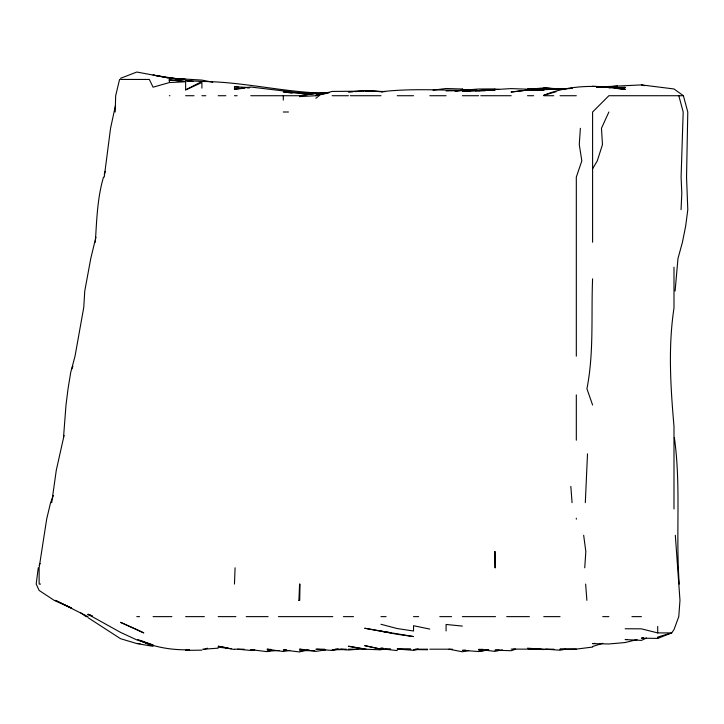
<?xml version="1.0" encoding="UTF-8"?>
<svg xmlns="http://www.w3.org/2000/svg" width="724" height="724" viewBox="0 0 724 724"><rect width="100%" height="100%" fill="white"/><g stroke="black" fill="none" stroke-linecap="round" stroke-linejoin="round"><path stroke-width="1.09" d="M299.899 584.078L299.582 600.35L298.922 600.35L299.582 584.078L299.582 600.35L298.922 600.35M587.508 453.848L585.309 502.682M115.188 112.003L115.677 95.722L119.569 79.441M234.467 584.078L235.083 567.797M681.049 209.67L681.8 193.389L681.094 177.118L683.184 112.003L678.822 95.722M592.594 278.831C591.092 315.474 594.051 352.47 586.929 388.734L592.594 405.015M95.333 242.232C96.708 220.395 97.288 198.258 103.496 177.118M584.739 567.797L585.834 551.516L583.662 535.244M580.376 128.284L579.263 144.556L581.834 160.837L576.313 177.118L576.313 356.181M63.504 437.567L66.002 405.015L68.047 388.734L70.708 372.453L75.025 356.181L83.767 307.338L84.753 291.066L90.762 258.504L95.921 237.137M675.085 291.066L677.981 258.504L682.442 242.232L685.691 225.951L687.8 209.67L686.542 177.118L687.782 112.003L683.393 95.722L673.99 88.962L641.428 84.898L596.938 87.079M104.238 177.118L110.555 128.284L115.478 105.487M51.712 502.682L56.309 470.129L64.083 435.396M38.263 567.797L36.2 584.078L39.132 590.431L54.164 600.35L71.685 608.133L55.404 600.35L87.966 616.631M673.99 308.062C668.026 347.194 670.596 387.141 673.99 426.382L673.99 508.927M104.238 174.457L105.242 171.307M53.395 495.578L50.58 502.682L46.698 518.963L39.132 567.797L39.132 584.078L40.553 584.078M71.685 369.222L72.916 366.217M608.875 112.003L601.463 128.284L602.477 144.556L597.291 160.837L592.594 168.819M39.132 565.326L40.064 563.353M315.863 98.337L319.112 95.722M120.519 79.441L149.325 79.441L153.072 87.188L169.353 82.563L185.634 81.776L185.634 89.894L201.915 81.468C242.83 81.722 282.668 92.048 323.456 93.179M646.514 638.052L641.428 640.396L625.147 639.573L627.319 639.437M185.634 89.894L201.915 82.536L201.915 88.12M643.464 637.5L641.428 638.152L657.709 638.414L671.691 632.912L673.99 629.645L678.777 616.631L679.972 600.35L675.329 535.244M120.519 78.31L136.8 72.038L168.276 77.884M602.766 643.274L592.594 646.496L592.594 647.075L576.313 649.102L560.041 649.193L576.313 649.102M205.381 648.858L207.517 648.206M555.969 91.74L543.76 95.333C569.48 84.636 598.069 84.853 625.147 89.26L614.296 88.21M271.247 650.424L267.029 651.663L250.748 649.636L252.767 649.528M304.949 650.424L299.582 651.962L283.301 649.962L286.532 649.781M328.886 92.871L315.863 93.287L299.582 95.722L299.582 96.618L315.863 95.722L332.135 91.441L363.611 91.179L354.932 91.595M270.188 650.442L267.029 651.193L278.966 650.532M637.084 639.6L625.147 642.541L608.875 643.98L592.594 643.645L594.766 643.337M315.863 95.722L325.628 93.604M502.338 649.844L494.917 651.374L478.645 649.401L482.989 649.347M468.727 650.487L462.365 651.781L449.016 649.193M565.634 649.193L560.041 650.206L545.697 649.193M289.763 650.433L283.301 651.5L267.029 649.193L271.364 649.482M488.021 650.025L478.645 651.537L462.365 650.351L465.55 650.062M254.785 649.817L250.748 650.442L237.59 649.193M325.637 649.862L315.863 651.374L299.582 649.193L303.926 649.573M234.467 87.441L234.467 89.197L250.748 87.025L299.582 92.871L315.863 93.143L317.727 93.957M488.736 649.772L478.645 651.066L488.41 649.944M433.061 90.156L446.084 88.5L462.365 89.034L464.292 90.156M328.886 92.536L315.863 93.939L324.542 93.315M234.467 89.197L244.232 88.265M247.49 87.957L249.662 87.749M499.162 649.79L494.917 650.188L511.207 650.722L515.579 649.193L513.397 649.193M358.244 649.193L348.416 650.016L340.932 649.193M462.365 90.772L464.536 90.59M469.966 90.147L474.301 89.785M204.068 649.193L218.196 648.143L218.196 647.111L231.209 648.776M455.858 90.844L462.365 90.4L454.772 90.853L478.645 89.016L494.917 88.916M552.439 89.423L571.978 88.292M552.439 89.423L571.978 88.437M474.301 89.631L462.365 90.183L462.365 89.034M529.651 89.423L543.76 88.771L527.479 89.369L543.76 87.921L554.611 88.654M352.76 91.686L348.416 91.867L364.697 90.79L385.313 91.595M485.152 90.31L478.645 90.554L511.207 88.6L543.76 89.794L527.479 90.093L511.207 92.02L527.479 90.093L543.76 89.903L535.072 90.129M489.496 90.147L494.917 89.939L462.365 91.315L469.966 91.061M475.387 90.88L485.152 90.817M464.536 90.871L476.473 90.509M530.737 90.238L527.479 90.319L560.041 89.025M446.084 90.925L476.473 90.238M201.915 650.143L185.634 650.378L189.57 649.781C172.077 650.215 153.66 647.401 137.813 639.5M346.244 649.573L332.135 649.754L338.171 649.193L332.135 650.451L316.841 649.193M543.76 89.903L527.479 90.093L543.76 89.993L527.479 89.486L543.76 89.993M617.554 86.265L599.101 87.224L617.554 86.246M299.582 650.677L314.777 650.65M494.917 90.047C456.953 91.921 418.789 87.206 380.978 91.803L383.141 91.821M169.353 95.722L169.932 95.722M185.634 95.722L194.023 95.722M201.915 95.722L205.851 95.722M218.196 95.722L225.861 95.722M234.467 95.722L237.137 95.722M250.748 95.722L299.582 95.722L315.863 93.523L299.582 93.378L283.301 91.894L291.989 93.106M332.135 95.722L348.416 95.722M350.28 95.722L380.978 95.722M397.25 95.722L413.531 95.722M429.812 95.722L446.084 95.722M462.365 95.722L478.645 95.722M480.808 95.722L511.207 95.722M527.479 95.722L533.66 95.722M543.76 95.722L553.715 95.722M560.041 95.722L576.313 95.722M683.393 95.722L608.875 95.722L592.594 112.003L592.594 242.232M283.301 112.003L288.451 112.003M87.541 616.631L86.047 616.631L80.663 612.776M136.8 616.631L139.533 616.631M153.072 616.631L171.878 616.631M185.634 616.631L204.34 616.631M218.196 616.631L235.87 616.631M246.214 616.631L268.07 616.631M278.441 616.631L332.769 616.631M343.393 616.631L353.511 616.631M380.978 616.631L386.073 616.631M413.531 616.631L418.653 616.631M439.785 616.631L451.568 616.631M462.365 616.631L495.506 616.631M506.709 616.631L529.407 616.631M543.76 616.631L560.041 616.631M602.739 616.631L608.875 616.631M631.925 616.631L641.428 616.631M625.147 628.758L641.428 628.848L657.709 632.912L671.691 632.912L657.709 637.066L657.709 638.414M202.711 649.193L204.322 649.193M234.467 649.193L244.015 649.193M315.863 649.193L324.551 649.193M335.158 649.193L346.371 649.193M348.416 649.193L366.163 649.193L348.416 646.233L364.697 649.193L380.978 649.826M390.616 649.193L380.978 649.193L364.697 645.627L380.978 649.129L390.535 649.166M397.25 649.193L410.834 649.193L397.25 649.057L413.531 650.324L418.318 649.193L413.531 649.573L427.64 649.745M415.449 649.193L427.721 649.193M429.812 649.193L452.409 649.193M553.969 649.193L511.207 649.111M532.909 89.749L543.76 89.794L527.479 89.215M543.76 649.509L528.665 649.193L543.76 649.509M565.462 88.971L543.76 88.129L553.525 88.663M380.978 91.613L364.697 90.79L379.892 91.559M192.141 81.414L185.634 80.581L201.915 81.468M249.662 87.586L234.467 86.735L238.811 87.305M136.8 643.455L140.058 643.654M494.917 89.124L499.261 89.441M527.479 648.17L541.235 649.193M184.548 81.215L169.353 79.902L183.462 81.477M592.594 86.228L603.445 87.197M614.296 88.174L625.147 89.142M306.089 649.772L309.347 650.062M380.978 647.926L383.096 648.125M462.365 626.079L446.084 624.459L446.084 630.939M385.059 649.193L397.25 650.614M185.634 80.581L193.227 81.504M234.467 649.528L218.196 646.233L227.96 648.007M380.978 631.174L391.793 632.912L364.697 628.242L397.25 634.287L413.531 636.568L397.25 633.835M392.888 633.093L396.164 633.654M168.276 77.902L153.072 75.061L180.665 79.441L169.353 78.083L201.915 80.093L212.766 82.255M429.812 629.093L413.531 625.708L413.531 631.002L397.25 628.568L380.978 624.287M641.428 84.898L644.686 85.676M141.886 640.939L153.072 645.03L136.8 639.907L120.519 632.369L87.966 614.269L92.518 616.242M91.016 615.481L87.966 614.332L92.518 616.251M139.85 640.278L153.072 646.324L136.8 643.555L120.519 638.686L87.966 617.617M674.352 437.567C681.166 486.085 675.601 535.326 679.257 584.078M585.644 584.078L586.883 600.35M570.829 486.401L572.069 502.682M673.99 267.237L673.99 307.338M657.709 626.441L657.709 632.912M576.313 394.87L576.313 440.21M576.313 518.212L576.313 519.171M283.301 95.722L283.301 100.102M560.041 89.287L556.783 89.414L560.041 89.287M608.875 86.799L596.938 87.206L608.875 86.799M625.147 87.405L608.875 87.695L625.147 87.405M169.353 79.441L169.353 81.169L169.353 79.441M600.187 87.224L596.938 87.043L600.187 87.215M185.634 79.441L169.353 78.102L185.634 79.441M136.8 629.59L120.519 622.341L143.786 632.912L136.8 629.59M495.107 567.797L494.917 551.516L495.107 567.797"/></g></svg>
